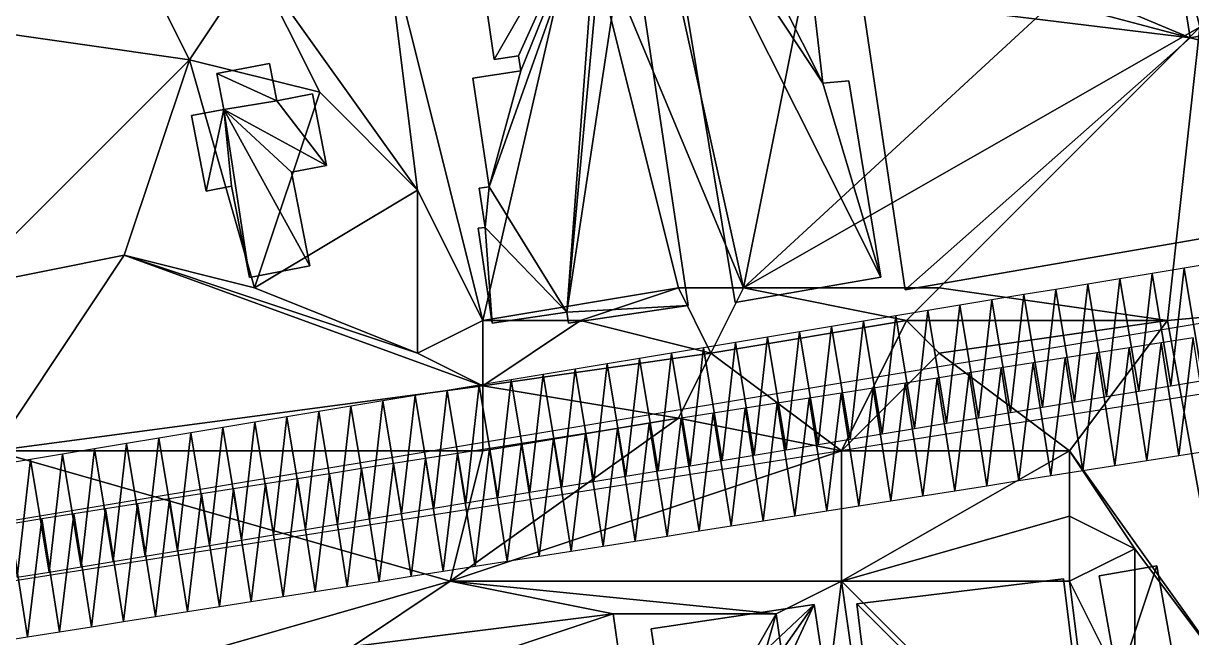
# Model space of a CAD drawing. Header units: metres. Extents: x -1103 to 901, y -902 to 905.
# Drawn here: x -788.2 to -716.5, y 350.5 to 388.2 of the extents above; entities that cross this region are included whole.
import ezdxf

# ---------------------------------------------------------------- set-up
doc = ezdxf.new("R2010")
doc.units = ezdxf.units.M
for name, color, linetype in [('OSM_BUILDING_FOOTPRINTS', 7, 'CONTINUOUS'), ('OSM_BUILDING_ROOFS', 1, 'CONTINUOUS'), ('OSM_BUILDING_WALLS', 8, 'CONTINUOUS'), ('OSM_ROAD_AXES', 2, 'CONTINUOUS'), ('OSM_ROAD_SURFACE', 9, 'CONTINUOUS'), ('OSM_TERRAIN', 3, 'CONTINUOUS')]:
    doc.layers.add(name, color=color, linetype=linetype)

msp = doc.modelspace()

# ---------------------------------------------------------------- linework, layer by layer
at = {"layer": 'OSM_BUILDING_FOOTPRINTS'}
for points in [[(-748.586, 406.634, 10.721), (-737.852, 405.572, 10.721), (-738.715, 396.073, 10.721), (-739.82, 396.338, 10.721), (-739.93, 393.949, 10.721), (-742.064, 394.137, 10.721), (-741.655, 389.548, 10.721), (-739.731, 389.714, 10.721), (-739.145, 384.571, 10.721), (-737.543, 384.704, 10.721), (-735.575, 372.661, 10.721), (-744.506, 371.101, 10.721), (-749.304, 399.954, 10.721), (-748.586, 406.634, 10.721)], [(-759.418, 369.84, 11.17), (-754.842, 370.515, 11.17), (-754.742, 369.829, 11.17), (-747.391, 370.913, 11.17), (-751.062, 395.409, 11.17), (-752.543, 395.188, 11.17), (-752.841, 397.256, 11.17), (-761.297, 396.006, 11.17), (-760.314, 389.426, 11.17), (-759.816, 389.503, 11.17), (-759.297, 386.02, 11.17), (-757.815, 386.241, 11.17), (-757.672, 385.312, 11.17), (-760.601, 384.87, 11.17), (-759.606, 378.212, 11.17), (-760.225, 378.124, 11.17), (-759.86, 375.713, 11.17), (-760.291, 375.657, 11.17), (-759.418, 369.84, 11.17)], [(-694.997, 391.241, 10.85), (-687.502, 379.949, 10.85), (-734.094, 371.876, 10.85), (-736.736, 389.813, 10.85), (-730.203, 390.964, 10.85), (-730.314, 393.12, 10.85), (-717.944, 395.896, 10.85), (-716.596, 387.336, 10.85), (-694.997, 391.241, 10.85)], [(-777.878, 382.58, 12.313), (-775.888, 382.956, 12.313), (-776.319, 385.146, 12.313), (-773.092, 385.765, 12.313), (-772.638, 383.487, 12.313), (-770.45, 383.907, 12.313), (-769.588, 379.506, 12.313), (-771.732, 379.097, 12.313), (-770.604, 373.357, 12.313), (-774.318, 372.638, 12.313), (-775.413, 378.245, 12.313), (-776.971, 377.935, 12.313), (-777.878, 382.58, 12.313)], [(-722.177, 354.325, 11.254), (-718.64, 354.945, 11.254), (-717.491, 348.431, 11.254), (-721.028, 347.812, 11.254), (-722.177, 354.325, 11.254)], [(-724.377, 354.148, 12.526), (-722.398, 337.958, 12.526), (-734.745, 336.465, 12.526), (-735.265, 340.722, 12.526), (-735.807, 340.656, 12.526), (-736.182, 343.764, 12.526), (-735.762, 343.819, 12.526), (-735.873, 344.715, 12.526), (-736.503, 344.637, 12.526), (-736.901, 347.867, 12.526), (-736.481, 347.911, 12.526), (-737.056, 352.622, 12.526), (-724.377, 354.148, 12.526)], [(-749.668, 351.074, 13.176), (-739.665, 352.578, 13.176), (-738.128, 342.426, 13.176), (-738.327, 342.392, 13.176), (-737.442, 336.597, 13.176), (-738.161, 336.487, 13.176), (-738.039, 335.635, 13.176), (-747.181, 334.264, 13.176), (-747.302, 335.071, 13.176), (-747.977, 334.972, 13.176), (-748.905, 341.043, 13.176), (-744.749, 341.662, 13.176), (-745.213, 344.681, 13.176), (-748.607, 344.173, 13.176), (-749.668, 351.074, 13.176)]]:
    msp.add_polyline3d(points, close=True, dxfattribs=at)
at = {"layer": 'OSM_BUILDING_ROOFS'}
for points in [[(-749.304, 399.954, 19.121), (-744.506, 371.101, 19.121), (-735.575, 372.661, 19.121)], [(-749.304, 399.954, 19.121), (-735.575, 372.661, 19.121), (-739.145, 384.571, 19.121)], [(-749.304, 399.954, 19.121), (-739.145, 384.571, 19.121), (-741.655, 389.548, 19.121)], [(-752.841, 397.256, 29.17), (-759.816, 389.503, 29.17), (-759.297, 386.02, 29.17)], [(-759.606, 378.212, 29.17), (-754.842, 370.515, 29.17), (-752.841, 397.256, 29.17)], [(-759.606, 378.212, 29.17), (-752.841, 397.256, 29.17), (-757.672, 385.312, 29.17)], [(-752.841, 397.256, 29.17), (-759.297, 386.02, 29.17), (-757.815, 386.241, 29.17)], [(-752.841, 397.256, 29.17), (-757.815, 386.241, 29.17), (-757.672, 385.312, 29.17)], [(-754.842, 370.515, 29.17), (-752.543, 395.188, 29.17), (-752.841, 397.256, 29.17)], [(-716.596, 387.336, 16.05), (-717.944, 395.896, 16.05), (-730.314, 393.12, 16.05)], [(-754.842, 370.515, 29.17), (-747.391, 370.913, 29.17), (-751.062, 395.409, 29.17)], [(-754.842, 370.515, 29.17), (-751.062, 395.409, 29.17), (-752.543, 395.188, 29.17)], [(-716.596, 387.336, 16.05), (-730.314, 393.12, 16.05), (-730.203, 390.964, 16.05)], [(-716.596, 387.336, 16.05), (-730.203, 390.964, 16.05), (-736.736, 389.813, 16.05)], [(-687.502, 379.949, 16.05), (-694.997, 391.241, 16.05), (-716.596, 387.336, 16.05)], [(-739.145, 384.571, 19.121), (-739.731, 389.714, 19.121), (-741.655, 389.548, 19.121)], [(-716.596, 387.336, 16.05), (-736.736, 389.813, 16.05), (-734.094, 371.876, 16.05)], [(-716.596, 387.336, 16.05), (-734.094, 371.876, 16.05), (-687.502, 379.949, 16.05)], [(-772.638, 383.487, 22.313), (-773.092, 385.765, 22.313), (-776.319, 385.146, 22.313)], [(-772.638, 383.487, 22.313), (-776.319, 385.146, 22.313), (-775.888, 382.956, 22.313)], [(-757.672, 385.312, 29.17), (-760.601, 384.87, 29.17), (-759.606, 378.212, 29.17)], [(-735.575, 372.661, 19.121), (-737.543, 384.704, 19.121), (-739.145, 384.571, 19.121)], [(-772.638, 383.487, 22.313), (-775.888, 382.956, 22.313), (-769.588, 379.506, 22.313)], [(-769.588, 379.506, 22.313), (-770.45, 383.907, 22.313), (-772.638, 383.487, 22.313)], [(-775.888, 382.956, 22.313), (-777.878, 382.58, 22.313), (-776.971, 377.935, 22.313)], [(-775.888, 382.956, 22.313), (-776.971, 377.935, 22.313), (-775.413, 378.245, 22.313)], [(-775.888, 382.956, 22.313), (-775.413, 378.245, 22.313), (-774.318, 372.638, 22.313)], [(-775.888, 382.956, 22.313), (-774.318, 372.638, 22.313), (-770.604, 373.357, 22.313)], [(-775.888, 382.956, 22.313), (-770.604, 373.357, 22.313), (-771.732, 379.097, 22.313)], [(-775.888, 382.956, 22.313), (-771.732, 379.097, 22.313), (-769.588, 379.506, 22.313)], [(-759.606, 378.212, 29.17), (-760.225, 378.124, 29.17), (-759.86, 375.713, 29.17)], [(-759.606, 378.212, 29.17), (-759.86, 375.713, 29.17), (-754.842, 370.515, 29.17)], [(-759.86, 375.713, 29.17), (-760.291, 375.657, 29.17), (-759.418, 369.84, 29.17)], [(-759.86, 375.713, 29.17), (-759.418, 369.84, 29.17), (-754.842, 370.515, 29.17)], [(-754.842, 370.515, 29.17), (-754.742, 369.829, 29.17), (-747.391, 370.913, 29.17)], [(-718.64, 354.945, 16.454), (-722.177, 354.325, 16.454), (-721.028, 347.812, 16.454)], [(-718.64, 354.945, 16.454), (-721.028, 347.812, 16.454), (-717.491, 348.431, 16.454)], [(-722.398, 337.958, 24.126), (-724.377, 354.148, 24.126), (-737.056, 352.622, 24.126)], [(-739.665, 352.578, 21.576), (-749.668, 351.074, 21.576), (-748.607, 344.173, 21.576)], [(-739.665, 352.578, 21.576), (-748.607, 344.173, 21.576), (-745.213, 344.681, 21.576)], [(-739.665, 352.578, 21.576), (-745.213, 344.681, 21.576), (-744.749, 341.662, 21.576)], [(-744.749, 341.662, 21.576), (-738.128, 342.426, 21.576), (-739.665, 352.578, 21.576)], [(-722.398, 337.958, 24.126), (-737.056, 352.622, 24.126), (-736.481, 347.911, 24.126)]]:
    msp.add_3dface(points, dxfattribs=at)
at = {"layer": 'OSM_BUILDING_WALLS'}
for points in [[(-749.304, 399.954, 10.721), (-744.506, 371.101, 10.721), (-744.506, 371.101, 19.121)], [(-749.304, 399.954, 10.721), (-744.506, 371.101, 19.121), (-749.304, 399.954, 19.121)], [(-716.596, 387.336, 10.85), (-717.944, 395.896, 10.85), (-717.944, 395.896, 16.05)], [(-716.596, 387.336, 10.85), (-717.944, 395.896, 16.05), (-716.596, 387.336, 16.05)], [(-747.391, 370.913, 11.17), (-751.062, 395.409, 11.17), (-751.062, 395.409, 29.17)], [(-747.391, 370.913, 11.17), (-751.062, 395.409, 29.17), (-747.391, 370.913, 29.17)], [(-694.997, 391.241, 10.85), (-716.596, 387.336, 10.85), (-716.596, 387.336, 16.05)], [(-694.997, 391.241, 10.85), (-716.596, 387.336, 16.05), (-694.997, 391.241, 16.05)], [(-759.816, 389.503, 11.17), (-759.297, 386.02, 11.17), (-759.297, 386.02, 29.17)], [(-759.816, 389.503, 11.17), (-759.297, 386.02, 29.17), (-759.816, 389.503, 29.17)], [(-739.145, 384.571, 10.721), (-739.731, 389.714, 10.721), (-739.731, 389.714, 19.121)], [(-739.145, 384.571, 10.721), (-739.731, 389.714, 19.121), (-739.145, 384.571, 19.121)], [(-736.736, 389.813, 10.85), (-734.094, 371.876, 10.85), (-734.094, 371.876, 16.05)], [(-736.736, 389.813, 10.85), (-734.094, 371.876, 16.05), (-736.736, 389.813, 16.05)], [(-773.092, 385.765, 12.313), (-776.319, 385.146, 12.313), (-776.319, 385.146, 22.313)], [(-773.092, 385.765, 12.313), (-776.319, 385.146, 22.313), (-773.092, 385.765, 22.313)], [(-772.638, 383.487, 12.313), (-773.092, 385.765, 12.313), (-773.092, 385.765, 22.313)], [(-772.638, 383.487, 12.313), (-773.092, 385.765, 22.313), (-772.638, 383.487, 22.313)], [(-759.297, 386.02, 11.17), (-757.815, 386.241, 11.17), (-757.815, 386.241, 29.17)], [(-759.297, 386.02, 11.17), (-757.815, 386.241, 29.17), (-759.297, 386.02, 29.17)], [(-757.815, 386.241, 11.17), (-757.672, 385.312, 11.17), (-757.672, 385.312, 29.17)], [(-757.815, 386.241, 11.17), (-757.672, 385.312, 29.17), (-757.815, 386.241, 29.17)], [(-776.319, 385.146, 12.313), (-775.888, 382.956, 12.313), (-775.888, 382.956, 22.313)], [(-776.319, 385.146, 12.313), (-775.888, 382.956, 22.313), (-776.319, 385.146, 22.313)], [(-757.672, 385.312, 11.17), (-760.601, 384.87, 11.17), (-760.601, 384.87, 29.17)], [(-757.672, 385.312, 11.17), (-760.601, 384.87, 29.17), (-757.672, 385.312, 29.17)], [(-760.601, 384.87, 11.17), (-759.606, 378.212, 11.17), (-759.606, 378.212, 29.17)], [(-760.601, 384.87, 11.17), (-759.606, 378.212, 29.17), (-760.601, 384.87, 29.17)], [(-737.543, 384.704, 10.721), (-739.145, 384.571, 10.721), (-739.145, 384.571, 19.121)], [(-737.543, 384.704, 10.721), (-739.145, 384.571, 19.121), (-737.543, 384.704, 19.121)], [(-735.575, 372.661, 10.721), (-737.543, 384.704, 10.721), (-737.543, 384.704, 19.121)], [(-735.575, 372.661, 10.721), (-737.543, 384.704, 19.121), (-735.575, 372.661, 19.121)], [(-770.45, 383.907, 12.313), (-772.638, 383.487, 12.313), (-772.638, 383.487, 22.313)], [(-770.45, 383.907, 12.313), (-772.638, 383.487, 22.313), (-770.45, 383.907, 22.313)], [(-769.588, 379.506, 12.313), (-770.45, 383.907, 12.313), (-770.45, 383.907, 22.313)], [(-769.588, 379.506, 12.313), (-770.45, 383.907, 22.313), (-769.588, 379.506, 22.313)], [(-775.888, 382.956, 12.313), (-777.878, 382.58, 12.313), (-777.878, 382.58, 22.313)], [(-775.888, 382.956, 12.313), (-777.878, 382.58, 22.313), (-775.888, 382.956, 22.313)], [(-777.878, 382.58, 12.313), (-776.971, 377.935, 12.313), (-776.971, 377.935, 22.313)], [(-777.878, 382.58, 12.313), (-776.971, 377.935, 22.313), (-777.878, 382.58, 22.313)], [(-734.094, 371.876, 10.85), (-687.502, 379.949, 10.85), (-687.502, 379.949, 16.05)], [(-734.094, 371.876, 10.85), (-687.502, 379.949, 16.05), (-734.094, 371.876, 16.05)], [(-771.732, 379.097, 12.313), (-769.588, 379.506, 12.313), (-769.588, 379.506, 22.313)], [(-771.732, 379.097, 12.313), (-769.588, 379.506, 22.313), (-771.732, 379.097, 22.313)], [(-770.604, 373.357, 12.313), (-771.732, 379.097, 12.313), (-771.732, 379.097, 22.313)], [(-770.604, 373.357, 12.313), (-771.732, 379.097, 22.313), (-770.604, 373.357, 22.313)], [(-776.971, 377.935, 12.313), (-775.413, 378.245, 12.313), (-775.413, 378.245, 22.313)], [(-776.971, 377.935, 12.313), (-775.413, 378.245, 22.313), (-776.971, 377.935, 22.313)], [(-775.413, 378.245, 12.313), (-774.318, 372.638, 12.313), (-774.318, 372.638, 22.313)], [(-775.413, 378.245, 12.313), (-774.318, 372.638, 22.313), (-775.413, 378.245, 22.313)], [(-759.606, 378.212, 11.17), (-760.225, 378.124, 11.17), (-760.225, 378.124, 29.17)], [(-759.606, 378.212, 11.17), (-760.225, 378.124, 29.17), (-759.606, 378.212, 29.17)], [(-760.225, 378.124, 11.17), (-759.86, 375.713, 11.17), (-759.86, 375.713, 29.17)], [(-760.225, 378.124, 11.17), (-759.86, 375.713, 29.17), (-760.225, 378.124, 29.17)], [(-759.86, 375.713, 11.17), (-760.291, 375.657, 11.17), (-760.291, 375.657, 29.17)], [(-759.86, 375.713, 11.17), (-760.291, 375.657, 29.17), (-759.86, 375.713, 29.17)], [(-760.291, 375.657, 11.17), (-759.418, 369.84, 11.17), (-759.418, 369.84, 29.17)], [(-760.291, 375.657, 11.17), (-759.418, 369.84, 29.17), (-760.291, 375.657, 29.17)], [(-774.318, 372.638, 12.313), (-770.604, 373.357, 12.313), (-770.604, 373.357, 22.313)], [(-774.318, 372.638, 12.313), (-770.604, 373.357, 22.313), (-774.318, 372.638, 22.313)], [(-744.506, 371.101, 10.721), (-735.575, 372.661, 10.721), (-735.575, 372.661, 19.121)], [(-744.506, 371.101, 10.721), (-735.575, 372.661, 19.121), (-744.506, 371.101, 19.121)], [(-754.742, 369.829, 11.17), (-747.391, 370.913, 11.17), (-747.391, 370.913, 29.17)], [(-754.742, 369.829, 11.17), (-747.391, 370.913, 29.17), (-754.742, 369.829, 29.17)], [(-759.418, 369.84, 11.17), (-754.842, 370.515, 11.17), (-754.842, 370.515, 29.17)], [(-759.418, 369.84, 11.17), (-754.842, 370.515, 29.17), (-759.418, 369.84, 29.17)], [(-754.842, 370.515, 11.17), (-754.742, 369.829, 11.17), (-754.742, 369.829, 29.17)], [(-754.842, 370.515, 11.17), (-754.742, 369.829, 29.17), (-754.842, 370.515, 29.17)], [(-718.64, 354.945, 11.254), (-722.177, 354.325, 11.254), (-722.177, 354.325, 16.454)], [(-718.64, 354.945, 11.254), (-722.177, 354.325, 16.454), (-718.64, 354.945, 16.454)], [(-717.491, 348.431, 11.254), (-718.64, 354.945, 11.254), (-718.64, 354.945, 16.454)], [(-717.491, 348.431, 11.254), (-718.64, 354.945, 16.454), (-717.491, 348.431, 16.454)], [(-724.377, 354.148, 12.526), (-737.056, 352.622, 12.526), (-737.056, 352.622, 24.126)], [(-724.377, 354.148, 12.526), (-737.056, 352.622, 24.126), (-724.377, 354.148, 24.126)], [(-722.398, 337.958, 12.526), (-724.377, 354.148, 12.526), (-724.377, 354.148, 24.126)], [(-722.398, 337.958, 12.526), (-724.377, 354.148, 24.126), (-722.398, 337.958, 24.126)], [(-722.177, 354.325, 11.254), (-721.028, 347.812, 11.254), (-721.028, 347.812, 16.454)], [(-722.177, 354.325, 11.254), (-721.028, 347.812, 16.454), (-722.177, 354.325, 16.454)], [(-739.665, 352.578, 13.176), (-749.668, 351.074, 13.176), (-749.668, 351.074, 21.576)], [(-739.665, 352.578, 13.176), (-749.668, 351.074, 21.576), (-739.665, 352.578, 21.576)], [(-738.128, 342.426, 13.176), (-739.665, 352.578, 13.176), (-739.665, 352.578, 21.576)], [(-738.128, 342.426, 13.176), (-739.665, 352.578, 21.576), (-738.128, 342.426, 21.576)], [(-737.056, 352.622, 12.526), (-736.481, 347.911, 12.526), (-736.481, 347.911, 24.126)], [(-737.056, 352.622, 12.526), (-736.481, 347.911, 24.126), (-737.056, 352.622, 24.126)], [(-749.668, 351.074, 13.176), (-748.607, 344.173, 13.176), (-748.607, 344.173, 21.576)], [(-749.668, 351.074, 13.176), (-748.607, 344.173, 21.576), (-749.668, 351.074, 21.576)]]:
    msp.add_3dface(points, dxfattribs=at)
at = {"layer": 'OSM_ROAD_AXES'}
for points in [[(-925.567, 329.097, 16.172), (-911.186, 336.705, 16.479), (-824.524, 351.824, 14.158), (-684.949, 374.984, 13.7), (-671.817, 382.913, 15.386)], [(-671.021, 374.276, 15.641), (-682.528, 370.737, 13.989), (-823.795, 348.496, 14.019), (-900.243, 333.498, 16.967), (-914.856, 318.856, 16.668)]]:
    msp.add_polyline3d(points, dxfattribs=at)
at = {"layer": 'OSM_ROAD_SURFACE'}
for points in [[(-715.829, 366.312, 13.18), (-715.009, 373.544, 13.141), (-716.975, 373.218, 13.132)], [(-719.761, 365.66, 13.216), (-718.941, 372.891, 13.161), (-720.907, 372.565, 13.21)], [(-719.761, 365.66, 13.216), (-717.795, 365.986, 13.181), (-718.941, 372.891, 13.161)], [(-717.795, 365.986, 13.181), (-716.975, 373.218, 13.132), (-718.941, 372.891, 13.161)], [(-717.795, 365.986, 13.181), (-715.829, 366.312, 13.18), (-716.975, 373.218, 13.132)], [(-723.693, 365.007, 13.37), (-722.873, 372.239, 13.26), (-724.839, 371.913, 13.309)], [(-723.693, 365.007, 13.37), (-721.727, 365.334, 13.261), (-722.873, 372.239, 13.26)], [(-721.727, 365.334, 13.261), (-720.907, 372.565, 13.21), (-722.873, 372.239, 13.26)], [(-721.727, 365.334, 13.261), (-719.761, 365.66, 13.216), (-720.907, 372.565, 13.21)], [(-727.625, 364.355, 13.591), (-726.804, 371.587, 13.358), (-728.77, 371.261, 13.459)], [(-727.625, 364.355, 13.591), (-725.659, 364.681, 13.479), (-726.804, 371.587, 13.358)], [(-725.659, 364.681, 13.479), (-724.839, 371.913, 13.309), (-726.804, 371.587, 13.358)], [(-725.659, 364.681, 13.479), (-723.693, 365.007, 13.37), (-724.839, 371.913, 13.309)], [(-733.522, 363.376, 13.965), (-732.702, 370.608, 13.781), (-734.668, 370.282, 13.855)], [(-733.522, 363.376, 13.965), (-731.556, 363.703, 13.841), (-732.702, 370.608, 13.781)], [(-731.556, 363.703, 13.841), (-730.736, 370.934, 13.62), (-732.702, 370.608, 13.781)], [(-731.556, 363.703, 13.841), (-729.59, 364.029, 13.716), (-730.736, 370.934, 13.62)], [(-729.59, 364.029, 13.716), (-728.77, 371.261, 13.459), (-730.736, 370.934, 13.62)], [(-729.59, 364.029, 13.716), (-727.625, 364.355, 13.591), (-728.77, 371.261, 13.459)], [(-737.454, 362.724, 14.207), (-736.634, 369.956, 13.92), (-738.6, 369.63, 13.998)], [(-737.454, 362.724, 14.207), (-735.488, 363.05, 14.09), (-736.634, 369.956, 13.92)], [(-735.488, 363.05, 14.09), (-734.668, 370.282, 13.855), (-736.634, 369.956, 13.92)], [(-735.488, 363.05, 14.09), (-733.522, 363.376, 13.965), (-734.668, 370.282, 13.855)], [(-741.386, 362.072, 14.359), (-740.565, 369.303, 14.076), (-742.531, 368.977, 14.154)], [(-741.386, 362.072, 14.359), (-739.42, 362.398, 14.28), (-740.565, 369.303, 14.076)], [(-739.42, 362.398, 14.28), (-738.6, 369.63, 13.998), (-740.565, 369.303, 14.076)], [(-739.42, 362.398, 14.28), (-737.454, 362.724, 14.207), (-738.6, 369.63, 13.998)], [(-745.317, 361.419, 14.518), (-744.497, 368.651, 14.233), (-746.463, 368.325, 14.341)], [(-745.317, 361.419, 14.518), (-743.351, 361.745, 14.438), (-744.497, 368.651, 14.233)], [(-743.351, 361.745, 14.438), (-742.531, 368.977, 14.154), (-744.497, 368.651, 14.233)], [(-743.351, 361.745, 14.438), (-741.386, 362.072, 14.359), (-742.531, 368.977, 14.154)], [(-718.389, 368.634, 13.186), (-720.351, 368.325, 13.268), (-719.262, 361.411, 13.216)], [(-718.389, 368.634, 13.186), (-719.262, 361.411, 13.216), (-717.3, 361.719, 13.181)], [(-716.427, 368.943, 13.183), (-718.389, 368.634, 13.186), (-717.3, 361.719, 13.181)], [(-716.427, 368.943, 13.183), (-717.3, 361.719, 13.181), (-715.338, 362.028, 13.174)], [(-749.249, 360.767, 14.677), (-748.429, 367.999, 14.388), (-750.395, 367.672, 14.462)], [(-749.249, 360.767, 14.677), (-747.283, 361.093, 14.597), (-748.429, 367.999, 14.388)], [(-747.283, 361.093, 14.597), (-746.463, 368.325, 14.341), (-748.429, 367.999, 14.388)], [(-747.283, 361.093, 14.597), (-745.317, 361.419, 14.518), (-746.463, 368.325, 14.341)], [(-724.275, 367.708, 13.487), (-726.237, 367.399, 13.597), (-725.148, 360.484, 13.48)], [(-724.275, 367.708, 13.487), (-725.148, 360.484, 13.48), (-723.186, 360.793, 13.3)], [(-722.313, 368.016, 13.377), (-724.275, 367.708, 13.487), (-723.186, 360.793, 13.3)], [(-722.313, 368.016, 13.377), (-723.186, 360.793, 13.3), (-721.224, 361.102, 13.251)], [(-720.351, 368.325, 13.268), (-722.313, 368.016, 13.377), (-721.224, 361.102, 13.251)], [(-720.351, 368.325, 13.268), (-721.224, 361.102, 13.251), (-719.262, 361.411, 13.216)], [(-755.147, 359.788, 14.934), (-754.326, 367.02, 14.611), (-756.292, 366.694, 14.686)], [(-755.147, 359.788, 14.934), (-753.181, 360.114, 14.836), (-754.326, 367.02, 14.611)], [(-753.181, 360.114, 14.836), (-752.361, 367.346, 14.537), (-754.326, 367.02, 14.611)], [(-753.181, 360.114, 14.836), (-751.215, 360.441, 14.756), (-752.361, 367.346, 14.537)], [(-751.215, 360.441, 14.756), (-750.395, 367.672, 14.462), (-752.361, 367.346, 14.537)], [(-751.215, 360.441, 14.756), (-749.249, 360.767, 14.677), (-750.395, 367.672, 14.462)], [(-728.199, 367.09, 13.706), (-730.161, 366.781, 13.816), (-729.072, 359.866, 13.826)], [(-728.199, 367.09, 13.706), (-729.072, 359.866, 13.826), (-727.11, 360.175, 13.666)], [(-726.237, 367.399, 13.597), (-728.199, 367.09, 13.706), (-727.11, 360.175, 13.666)], [(-726.237, 367.399, 13.597), (-727.11, 360.175, 13.666), (-725.148, 360.484, 13.48)], [(-759.078, 359.136, 15.138), (-758.258, 366.368, 14.76), (-760.224, 366.041, 14.857)], [(-759.078, 359.136, 15.138), (-757.112, 359.462, 15.036), (-758.258, 366.368, 14.76)], [(-757.112, 359.462, 15.036), (-756.292, 366.694, 14.686), (-758.258, 366.368, 14.76)], [(-757.112, 359.462, 15.036), (-755.147, 359.788, 14.934), (-756.292, 366.694, 14.686)], [(-732.123, 366.472, 13.939), (-734.085, 366.163, 14.053), (-732.997, 359.248, 14.144)], [(-732.123, 366.472, 13.939), (-732.997, 359.248, 14.144), (-731.034, 359.557, 13.985)], [(-730.161, 366.781, 13.816), (-732.123, 366.472, 13.939), (-731.034, 359.557, 13.985)], [(-730.161, 366.781, 13.816), (-731.034, 359.557, 13.985), (-729.072, 359.866, 13.826)], [(-763.01, 358.484, 15.221), (-762.19, 365.715, 14.869), (-764.156, 365.389, 14.887)], [(-763.01, 358.484, 15.221), (-761.044, 358.81, 15.226), (-762.19, 365.715, 14.869)], [(-761.044, 358.81, 15.226), (-760.224, 366.041, 14.857), (-762.19, 365.715, 14.869)], [(-761.044, 358.81, 15.226), (-759.078, 359.136, 15.138), (-760.224, 366.041, 14.857)], [(-738.009, 365.545, 14.182), (-739.971, 365.236, 14.26), (-738.883, 358.321, 14.574)], [(-738.009, 365.545, 14.182), (-738.883, 358.321, 14.574), (-736.921, 358.63, 14.462)], [(-736.047, 365.854, 14.104), (-738.009, 365.545, 14.182), (-736.921, 358.63, 14.462)], [(-736.047, 365.854, 14.104), (-736.921, 358.63, 14.462), (-734.959, 358.939, 14.303)], [(-734.085, 366.163, 14.053), (-736.047, 365.854, 14.104), (-734.959, 358.939, 14.303)], [(-734.085, 366.163, 14.053), (-734.959, 358.939, 14.303), (-732.997, 359.248, 14.144)], [(-766.942, 357.831, 15.213), (-766.122, 365.063, 14.904), (-768.088, 364.737, 14.922)], [(-766.942, 357.831, 15.213), (-764.976, 358.157, 15.217), (-766.122, 365.063, 14.904)], [(-764.976, 358.157, 15.217), (-764.156, 365.389, 14.887), (-766.122, 365.063, 14.904)], [(-764.976, 358.157, 15.217), (-763.01, 358.484, 15.221), (-764.156, 365.389, 14.887)], [(-741.933, 364.927, 14.339), (-743.895, 364.618, 14.411), (-742.807, 357.704, 14.686)], [(-741.933, 364.927, 14.339), (-742.807, 357.704, 14.686), (-740.845, 358.013, 14.63)], [(-739.971, 365.236, 14.26), (-741.933, 364.927, 14.339), (-740.845, 358.013, 14.63)], [(-739.971, 365.236, 14.26), (-740.845, 358.013, 14.63), (-738.883, 358.321, 14.574)], [(-770.873, 357.179, 15.204), (-770.053, 364.411, 14.94), (-772.019, 364.084, 14.957)], [(-770.873, 357.179, 15.204), (-768.908, 357.505, 15.209), (-770.053, 364.411, 14.94)], [(-768.908, 357.505, 15.209), (-768.088, 364.737, 14.922), (-770.053, 364.411, 14.94)], [(-768.908, 357.505, 15.209), (-766.942, 357.831, 15.213), (-768.088, 364.737, 14.922)], [(-745.857, 364.31, 14.483), (-747.82, 364.001, 14.555), (-746.731, 357.086, 14.797)], [(-745.857, 364.31, 14.483), (-746.731, 357.086, 14.797), (-744.769, 357.395, 14.742)], [(-743.895, 364.618, 14.411), (-745.857, 364.31, 14.483), (-744.769, 357.395, 14.742)], [(-743.895, 364.618, 14.411), (-744.769, 357.395, 14.742), (-742.807, 357.704, 14.686)], [(-776.771, 356.2, 15.174), (-775.951, 363.432, 14.993), (-777.917, 363.106, 15.01)], [(-776.771, 356.2, 15.174), (-774.805, 356.526, 15.186), (-775.951, 363.432, 14.993)], [(-774.805, 356.526, 15.186), (-773.985, 363.758, 14.975), (-775.951, 363.432, 14.993)], [(-774.805, 356.526, 15.186), (-772.839, 356.853, 15.198), (-773.985, 363.758, 14.975)], [(-772.839, 356.853, 15.198), (-772.019, 364.084, 14.957), (-773.985, 363.758, 14.975)], [(-772.839, 356.853, 15.198), (-770.873, 357.179, 15.204), (-772.019, 364.084, 14.957)], [(-751.744, 363.383, 14.755), (-753.706, 363.074, 14.855), (-752.617, 356.159, 14.965)], [(-751.744, 363.383, 14.755), (-752.617, 356.159, 14.965), (-750.655, 356.468, 14.909)], [(-749.782, 363.692, 14.653), (-751.744, 363.383, 14.755), (-750.655, 356.468, 14.909)], [(-749.782, 363.692, 14.653), (-750.655, 356.468, 14.909), (-748.693, 356.777, 14.853)], [(-747.82, 364.001, 14.555), (-749.782, 363.692, 14.653), (-748.693, 356.777, 14.853)], [(-747.82, 364.001, 14.555), (-748.693, 356.777, 14.853), (-746.731, 357.086, 14.797)], [(-780.703, 355.548, 15.151), (-779.883, 362.78, 15.028), (-781.849, 362.453, 15.046)], [(-780.703, 355.548, 15.151), (-778.737, 355.874, 15.163), (-779.883, 362.78, 15.028)], [(-778.737, 355.874, 15.163), (-777.917, 363.106, 15.01), (-779.883, 362.78, 15.028)], [(-778.737, 355.874, 15.163), (-776.771, 356.2, 15.174), (-777.917, 363.106, 15.01)], [(-755.668, 362.765, 14.955), (-757.63, 362.456, 15.056), (-756.541, 355.541, 15.077)], [(-755.668, 362.765, 14.955), (-756.541, 355.541, 15.077), (-754.579, 355.85, 15.021)], [(-753.706, 363.074, 14.855), (-755.668, 362.765, 14.955), (-754.579, 355.85, 15.021)], [(-753.706, 363.074, 14.855), (-754.579, 355.85, 15.021), (-752.617, 356.159, 14.965)], [(-784.634, 354.895, 15.127), (-783.814, 362.127, 15.063), (-785.78, 361.801, 15.068)], [(-784.634, 354.895, 15.127), (-782.669, 355.222, 15.139), (-783.814, 362.127, 15.063)], [(-782.669, 355.222, 15.139), (-781.849, 362.453, 15.046), (-783.814, 362.127, 15.063)], [(-782.669, 355.222, 15.139), (-780.703, 355.548, 15.151), (-781.849, 362.453, 15.046)], [(-759.592, 362.147, 15.156), (-761.554, 361.838, 15.179), (-760.465, 354.923, 15.216)], [(-759.592, 362.147, 15.156), (-760.465, 354.923, 15.216), (-758.503, 355.232, 15.137)], [(-757.63, 362.456, 15.056), (-759.592, 362.147, 15.156), (-758.503, 355.232, 15.137)], [(-757.63, 362.456, 15.056), (-758.503, 355.232, 15.137), (-756.541, 355.541, 15.077)], [(-788.566, 354.243, 15.104), (-787.746, 361.475, 15.063), (-789.712, 361.149, 15.053)], [(-788.566, 354.243, 15.104), (-786.6, 354.569, 15.115), (-787.746, 361.475, 15.063)], [(-786.6, 354.569, 15.115), (-785.78, 361.801, 15.068), (-787.746, 361.475, 15.063)], [(-786.6, 354.569, 15.115), (-784.634, 354.895, 15.127), (-785.78, 361.801, 15.068)], [(-763.516, 361.529, 15.174), (-765.478, 361.22, 15.17), (-764.389, 354.306, 15.274)], [(-763.516, 361.529, 15.174), (-764.389, 354.306, 15.274), (-762.427, 354.615, 15.281)], [(-761.554, 361.838, 15.179), (-763.516, 361.529, 15.174), (-762.427, 354.615, 15.281)], [(-761.554, 361.838, 15.179), (-762.427, 354.615, 15.281), (-760.465, 354.923, 15.216)], [(-769.402, 360.603, 15.161), (-771.364, 360.294, 15.156), (-770.275, 353.379, 15.238)], [(-769.402, 360.603, 15.161), (-770.275, 353.379, 15.238), (-768.313, 353.688, 15.25)], [(-767.44, 360.912, 15.165), (-769.402, 360.603, 15.161), (-768.313, 353.688, 15.25)], [(-767.44, 360.912, 15.165), (-768.313, 353.688, 15.25), (-766.351, 353.997, 15.262)], [(-765.478, 361.22, 15.17), (-767.44, 360.912, 15.165), (-766.351, 353.997, 15.262)], [(-765.478, 361.22, 15.17), (-766.351, 353.997, 15.262), (-764.389, 354.306, 15.274)], [(-773.326, 359.985, 15.152), (-775.288, 359.676, 15.147), (-774.199, 352.761, 15.214)], [(-773.326, 359.985, 15.152), (-774.199, 352.761, 15.214), (-772.237, 353.07, 15.226)], [(-771.364, 360.294, 15.156), (-773.326, 359.985, 15.152), (-772.237, 353.07, 15.226)], [(-771.364, 360.294, 15.156), (-772.237, 353.07, 15.226), (-770.275, 353.379, 15.238)], [(-777.25, 359.367, 15.143), (-779.212, 359.058, 15.138), (-778.124, 352.143, 15.19)], [(-777.25, 359.367, 15.143), (-778.124, 352.143, 15.19), (-776.161, 352.452, 15.202)], [(-775.288, 359.676, 15.147), (-777.25, 359.367, 15.143), (-776.161, 352.452, 15.202)], [(-775.288, 359.676, 15.147), (-776.161, 352.452, 15.202), (-774.199, 352.761, 15.214)], [(-783.136, 358.44, 15.116), (-785.098, 358.131, 15.104), (-784.01, 351.216, 15.154)], [(-783.136, 358.44, 15.116), (-784.01, 351.216, 15.154), (-782.048, 351.525, 15.166)], [(-781.174, 358.749, 15.128), (-783.136, 358.44, 15.116), (-782.048, 351.525, 15.166)], [(-781.174, 358.749, 15.128), (-782.048, 351.525, 15.166), (-780.086, 351.834, 15.178)], [(-779.212, 359.058, 15.138), (-781.174, 358.749, 15.128), (-780.086, 351.834, 15.178)], [(-779.212, 359.058, 15.138), (-780.086, 351.834, 15.178), (-778.124, 352.143, 15.19)], [(-787.06, 357.822, 15.092), (-789.022, 357.513, 15.08), (-787.934, 350.599, 15.131)], [(-787.06, 357.822, 15.092), (-787.934, 350.599, 15.131), (-785.972, 350.908, 15.143)], [(-785.098, 358.131, 15.104), (-787.06, 357.822, 15.092), (-785.972, 350.908, 15.143)], [(-785.098, 358.131, 15.104), (-785.972, 350.908, 15.143), (-784.01, 351.216, 15.154)], [(-789.022, 357.513, 15.08), (-789.896, 350.29, 15.119), (-787.934, 350.599, 15.131)]]:
    msp.add_3dface(points, dxfattribs=at)
at = {"layer": 'OSM_TERRAIN'}
for points in [[(-754, 396, 13.361), (-744, 372, 12.92), (-752, 408, 13.019)], [(-744, 372, 12.92), (-740, 392, 12.886), (-752, 408, 13.019)], [(-760, 370, 13.522), (-754, 396, 13.361), (-766, 394, 13.432)], [(-748, 372, 13.326), (-754, 396, 13.361), (-760, 370, 13.522)], [(-748, 372, 13.326), (-744, 372, 12.92), (-754, 396, 13.361)], [(-716, 388, 12.85), (-718, 396, 12.927), (-744, 372, 12.92)], [(-744, 372, 12.92), (-718, 396, 12.927), (-740, 392, 12.886)], [(-716, 388, 12.85), (-714, 392, 12.386), (-718, 396, 12.927)], [(-778, 386, 14.365), (-782, 394, 14.595), (-792, 388, 15.636)], [(-792, 388, 15.636), (-782, 394, 14.595), (-790, 394, 14.588)], [(-778, 386, 14.365), (-774, 392, 13.903), (-782, 394, 14.595)], [(-764, 378, 13.921), (-766, 394, 13.432), (-774, 392, 13.903)], [(-760, 370, 13.522), (-766, 394, 13.432), (-764, 378, 13.921)], [(-778, 386, 14.365), (-770, 384, 14.329), (-774, 392, 13.903)], [(-770, 384, 14.329), (-764, 378, 13.921), (-774, 392, 13.903)], [(-792, 372, 15.124), (-778, 386, 14.365), (-792, 388, 15.636)], [(-744, 372, 12.92), (-732, 372, 13.422), (-716, 388, 12.85)], [(-732, 372, 13.422), (-718, 370, 13.126), (-716, 388, 12.85)], [(-718, 370, 13.126), (-696, 372, 13.253), (-716, 388, 12.85)], [(-792, 372, 15.124), (-782, 374, 14.923), (-778, 386, 14.365)], [(-774, 372, 14.447), (-778, 386, 14.365), (-782, 374, 14.923)], [(-774, 372, 14.447), (-770, 384, 14.329), (-778, 386, 14.365)], [(-774, 372, 14.447), (-764, 378, 13.921), (-770, 384, 14.329)], [(-774, 372, 14.447), (-764, 368, 14.565), (-764, 378, 13.921)], [(-764, 368, 14.565), (-760, 370, 13.522), (-764, 378, 13.921)], [(-790, 362, 14.995), (-782, 374, 14.923), (-792, 372, 15.124)], [(-790, 362, 14.995), (-760, 366, 14.806), (-782, 374, 14.923)], [(-760, 366, 14.806), (-764, 368, 14.565), (-782, 374, 14.923)], [(-782, 374, 14.923), (-764, 368, 14.565), (-774, 372, 14.447)], [(-760, 370, 13.522), (-754, 370, 13.458), (-748, 372, 13.326)], [(-754, 370, 13.458), (-746, 368, 14.395), (-748, 372, 13.326)], [(-746, 368, 14.395), (-744, 372, 12.92), (-748, 372, 13.326)], [(-746, 368, 14.395), (-734, 370, 13.914), (-744, 372, 12.92)], [(-734, 370, 13.914), (-732, 372, 13.422), (-744, 372, 12.92)], [(-734, 370, 13.914), (-718, 370, 13.126), (-732, 372, 13.422)], [(-714, 348, 13.101), (-696, 372, 13.253), (-718, 370, 13.126)], [(-760, 366, 14.806), (-760, 370, 13.522), (-764, 368, 14.565)], [(-760, 366, 14.806), (-754, 370, 13.458), (-760, 370, 13.522)], [(-760, 366, 14.806), (-746, 368, 14.395), (-754, 370, 13.458)], [(-738, 362, 14.185), (-734, 370, 13.914), (-746, 368, 14.395)], [(-738, 362, 14.185), (-732, 368, 13.914), (-734, 370, 13.914)], [(-732, 368, 13.914), (-718, 370, 13.126), (-734, 370, 13.914)], [(-732, 368, 13.914), (-724, 362, 13.247), (-718, 370, 13.126)], [(-724, 362, 13.247), (-714, 348, 13.101), (-718, 370, 13.126)], [(-748, 364, 14.511), (-746, 368, 14.395), (-760, 366, 14.806)], [(-748, 364, 14.511), (-738, 362, 14.185), (-746, 368, 14.395)], [(-738, 362, 14.185), (-724, 362, 13.247), (-732, 368, 13.914)], [(-790, 362, 14.995), (-760, 362, 15.133), (-760, 366, 14.806)], [(-760, 362, 15.133), (-748, 364, 14.511), (-760, 366, 14.806)], [(-762, 354, 15.242), (-748, 364, 14.511), (-760, 362, 15.133)], [(-762, 354, 15.242), (-738, 362, 14.185), (-748, 364, 14.511)], [(-790, 346, 15.095), (-762, 354, 15.242), (-790, 362, 14.995)], [(-790, 362, 14.995), (-762, 354, 15.242), (-760, 362, 15.133)], [(-762, 354, 15.242), (-738, 354, 14.894), (-738, 362, 14.185)], [(-738, 362, 14.185), (-738, 354, 14.894), (-724, 362, 13.247)], [(-738, 354, 14.894), (-724, 358, 13.47), (-724, 362, 13.247)], [(-724, 358, 13.47), (-720, 356, 13.273), (-724, 362, 13.247)], [(-720, 356, 13.273), (-714, 348, 13.101), (-724, 362, 13.247)], [(-724, 354, 14.542), (-724, 358, 13.47), (-738, 354, 14.894)], [(-724, 354, 14.542), (-720, 356, 13.273), (-724, 358, 13.47)], [(-720, 346, 13.589), (-720, 356, 13.273), (-724, 354, 14.542)], [(-720, 346, 13.589), (-714, 348, 13.101), (-720, 356, 13.273)], [(-790, 346, 15.095), (-768, 350, 15.539), (-762, 354, 15.242)], [(-768, 350, 15.539), (-752, 352, 15.958), (-762, 354, 15.242)], [(-752, 352, 15.958), (-742, 352, 15.745), (-762, 354, 15.242)], [(-762, 354, 15.242), (-742, 352, 15.745), (-738, 354, 14.894)], [(-740, 338, 15.988), (-738, 354, 14.894), (-742, 352, 15.745)], [(-740, 338, 15.988), (-736, 340, 14.81), (-738, 354, 14.894)], [(-736, 340, 14.81), (-722, 338, 14.628), (-738, 354, 14.894)], [(-722, 338, 14.628), (-724, 354, 14.542), (-738, 354, 14.894)], [(-722, 338, 14.628), (-720, 346, 13.589), (-724, 354, 14.542)], [(-764, 348, 16.095), (-752, 352, 15.958), (-768, 350, 15.539)], [(-750, 338, 16.171), (-752, 352, 15.958), (-764, 348, 16.095)], [(-750, 338, 16.171), (-742, 352, 15.745), (-752, 352, 15.958)], [(-750, 338, 16.171), (-746, 338, 15.853), (-742, 352, 15.745)], [(-746, 338, 15.853), (-740, 338, 15.988), (-742, 352, 15.745)]]:
    msp.add_3dface(points, dxfattribs=at)

doc.saveas('drawing.dxf')
